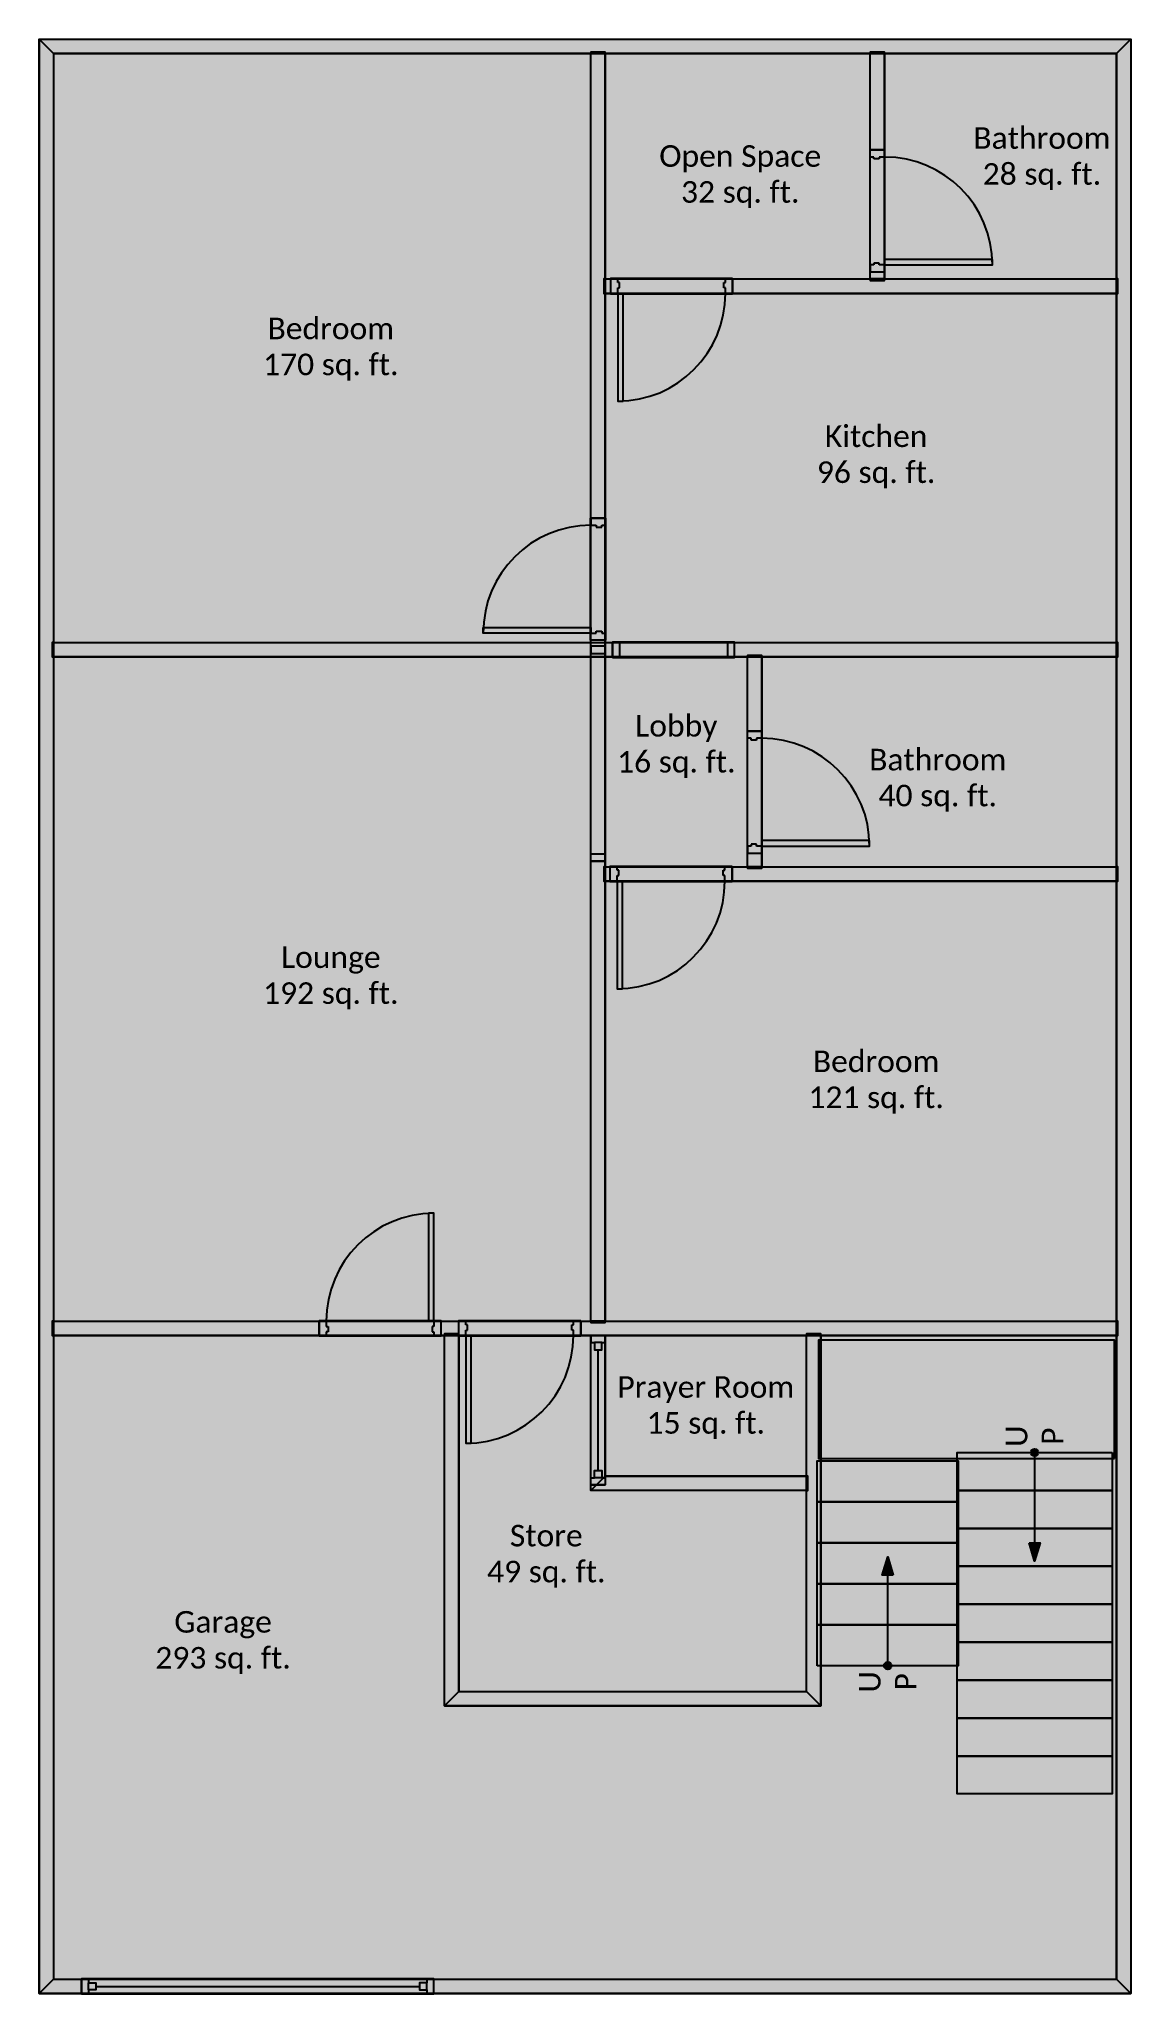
# Model space of a CAD drawing. Extents: x 0 to 25.4, y 0.2 to 45.5.
import ezdxf

# ---------------------------------------------------------------- set-up
doc = ezdxf.new("R2010")
doc.units = 0
doc.header["$MEASUREMENT"] = 0
doc.layers.get('0').update_dxf_attribs({"linetype": 'CONTINUOUS'})
for name, color, linetype in [('BUILDING_ENVELOPE', 7, 'CONTINUOUS'), ('SPACE', 7, 'CONTINUOUS'), ('STAIR', 7, 'CONTINUOUS')]:
    doc.layers.add(name, color=color, linetype=linetype)
doc.styles.get("Standard").update_dxf_attribs({"font": 'txt.shx'})

msp = doc.modelspace()

# ---------------------------------------------------------------- hatches: boundary and pattern name
msp.add_hatch(color=134).paths.add_polyline_path([(24.979, 12.575), (24.979, 15.325), (18.111, 15.325), (18.111, 12.575)])
at = {"layer": 'BUILDING_ENVELOPE'}
for points in [[(0.357, 45.167), (0.357, 0.5), (0.024, 0.167), (0.024, 45.5)], [(0.024, 45.5), (25.357, 45.5), (25.024, 45.167), (0.357, 45.167)], [(25.357, 45.5), (25.357, 0.167), (25.024, 0.5), (25.024, 45.167)], [(12.827, 45.167), (13.16, 45.167), (13.16, 45.2), (12.827, 45.2)], [(12.827, 15.765), (12.827, 45.167), (13.16, 45.167), (13.16, 15.765)], [(19.309, 45.167), (19.643, 45.167), (19.643, 45.2), (19.309, 45.2)], [(19.309, 39.936), (19.309, 45.167), (19.643, 45.167), (19.643, 39.936)], [(22.143, 40.39), (19.643, 40.39), (19.643, 40.265), (22.143, 40.265)], [(13.16, 39.602), (13.16, 39.936), (13.127, 39.936), (13.127, 39.602)], [(13.16, 39.936), (25.024, 39.936), (25.024, 39.602), (13.16, 39.602)], [(19.643, 39.936), (19.309, 39.936), (19.309, 39.902), (19.643, 39.902)], [(25.024, 39.936), (25.024, 39.602), (25.057, 39.602), (25.057, 39.936)], [(13.575, 37.102), (13.575, 39.602), (13.45, 39.602), (13.45, 37.102)], [(10.327, 31.849), (12.827, 31.849), (12.827, 31.724), (10.327, 31.724)], [(0.357, 31.168), (0.357, 31.501), (0.324, 31.501), (0.324, 31.168)], [(0.357, 31.501), (25.024, 31.501), (25.024, 31.168), (0.357, 31.168)], [(25.024, 31.501), (25.024, 31.168), (25.057, 31.168), (25.057, 31.501)], [(16.458, 31.168), (16.792, 31.168), (16.792, 31.201), (16.458, 31.201)], [(16.458, 26.304), (16.458, 31.168), (16.792, 31.168), (16.792, 26.304)], [(19.292, 26.908), (16.792, 26.908), (16.792, 26.783), (19.292, 26.783)], [(13.16, 25.971), (13.16, 26.304), (13.127, 26.304), (13.127, 25.971)], [(13.16, 26.304), (25.024, 26.304), (25.024, 25.971), (13.16, 25.971)], [(16.792, 26.304), (16.458, 26.304), (16.458, 26.271), (16.792, 26.271)], [(25.024, 26.304), (25.024, 25.971), (25.057, 25.971), (25.057, 26.304)], [(13.561, 23.471), (13.561, 25.971), (13.436, 25.971), (13.436, 23.471)], [(9.061, 18.265), (9.061, 15.765), (9.186, 15.765), (9.186, 18.265)], [(0.357, 15.431), (0.357, 15.765), (0.324, 15.765), (0.324, 15.431)], [(0.357, 15.765), (25.024, 15.765), (25.024, 15.431), (0.357, 15.431)], [(9.432, 15.431), (9.765, 15.431), (9.765, 15.465), (9.432, 15.465)], [(9.432, 6.839), (9.432, 15.431), (9.765, 15.431), (9.765, 7.172)], [(10.048, 12.931), (10.048, 15.431), (9.923, 15.431), (9.923, 12.931)], [(13.16, 15.765), (12.827, 15.765), (12.827, 15.731), (13.16, 15.731)], [(12.827, 11.835), (12.827, 15.431), (12.993, 15.431), (13.16, 15.431), (13.16, 12.168)], [(17.827, 15.431), (18.16, 15.431), (18.16, 15.465), (17.827, 15.465)], [(17.827, 7.172), (17.827, 15.431), (18.16, 15.431), (18.16, 6.839)], [(25.024, 15.765), (25.024, 15.431), (25.057, 15.431), (25.057, 15.765)], [(17.827, 11.835), (12.827, 11.835), (13.16, 12.168), (17.827, 12.168)], [(17.827, 12.168), (17.827, 11.835), (17.86, 11.835), (17.86, 12.168)], [(9.765, 7.172), (17.827, 7.172), (18.16, 6.839), (9.432, 6.839)], [(0.357, 0.5), (25.024, 0.5), (25.357, 0.167), (0.024, 0.167)]]:
    msp.add_hatch(color=7, dxfattribs=at).paths.add_polyline_path(points)
h = msp.add_hatch(color=7, dxfattribs=at)
h.paths.add_polyline_path([(19.309, 40.098), (19.643, 40.098), (19.643, 40.265), (19.518, 40.265), (19.393, 40.265), (19.309, 40.265)])
h.paths.add_polyline_path([(19.309, 42.931), (19.643, 42.931), (19.643, 42.765), (19.518, 42.765), (19.393, 42.765), (19.309, 42.765)])
h = msp.add_hatch(color=7, dxfattribs=at)
h.paths.add_polyline_path([(19.518, 40.265), (19.518, 40.306), (19.393, 40.306), (19.393, 40.265)])
h.paths.add_polyline_path([(19.518, 42.765), (19.518, 42.723), (19.393, 42.723), (19.393, 42.765)])
h = msp.add_hatch(color=7, dxfattribs=at)
h.paths.add_polyline_path([(13.283, 39.936), (13.283, 39.602), (13.45, 39.602), (13.45, 39.727), (13.45, 39.852), (13.45, 39.936)])
h.paths.add_polyline_path([(16.116, 39.936), (16.116, 39.602), (15.95, 39.602), (15.95, 39.727), (15.95, 39.852), (15.95, 39.936)])
h = msp.add_hatch(color=7, dxfattribs=at)
h.paths.add_polyline_path([(13.45, 39.727), (13.491, 39.727), (13.491, 39.852), (13.45, 39.852)])
h.paths.add_polyline_path([(15.95, 39.727), (15.908, 39.727), (15.908, 39.852), (15.95, 39.852)])
h = msp.add_hatch(color=7, dxfattribs=at)
h.paths.add_polyline_path([(13.16, 31.557), (12.827, 31.557), (12.827, 31.724), (12.952, 31.724), (13.077, 31.724), (13.16, 31.724)])
h.paths.add_polyline_path([(13.16, 34.39), (12.827, 34.39), (12.827, 34.224), (12.952, 34.224), (13.077, 34.224), (13.16, 34.224)])
h = msp.add_hatch(color=7, dxfattribs=at)
h.paths.add_polyline_path([(12.952, 31.724), (12.952, 31.765), (13.077, 31.765), (13.077, 31.724)])
h.paths.add_polyline_path([(12.952, 34.224), (12.952, 34.182), (13.077, 34.182), (13.077, 34.224)])
h = msp.add_hatch(color=7, dxfattribs=at)
h.paths.add_polyline_path([(13.16, 31.419), (12.827, 31.419), (12.827, 31.252), (13.16, 31.252)])
h.paths.add_polyline_path([(13.16, 26.436), (12.827, 26.436), (12.827, 26.602), (13.16, 26.602)])
h = msp.add_hatch(color=7, dxfattribs=at)
h.paths.add_polyline_path([(16.16, 31.168), (16.16, 31.501), (15.993, 31.501), (15.993, 31.168)])
h.paths.add_polyline_path([(13.327, 31.168), (13.327, 31.501), (13.493, 31.501), (13.493, 31.168)])
h = msp.add_hatch(color=7, dxfattribs=at)
h.paths.add_polyline_path([(16.458, 26.617), (16.792, 26.617), (16.792, 26.783), (16.667, 26.783), (16.542, 26.783), (16.458, 26.783)])
h.paths.add_polyline_path([(16.458, 29.45), (16.792, 29.45), (16.792, 29.283), (16.667, 29.283), (16.542, 29.283), (16.458, 29.283)])
h = msp.add_hatch(color=7, dxfattribs=at)
h.paths.add_polyline_path([(16.667, 26.783), (16.667, 26.825), (16.542, 26.825), (16.542, 26.783)])
h.paths.add_polyline_path([(16.667, 29.283), (16.667, 29.242), (16.542, 29.242), (16.542, 29.283)])
h = msp.add_hatch(color=7, dxfattribs=at)
h.paths.add_polyline_path([(13.27, 26.304), (13.27, 25.971), (13.436, 25.971), (13.436, 26.096), (13.436, 26.221), (13.436, 26.304)])
h.paths.add_polyline_path([(16.103, 26.304), (16.103, 25.971), (15.936, 25.971), (15.936, 26.096), (15.936, 26.221), (15.936, 26.304)])
h = msp.add_hatch(color=7, dxfattribs=at)
h.paths.add_polyline_path([(13.436, 26.096), (13.478, 26.096), (13.478, 26.221), (13.436, 26.221)])
h.paths.add_polyline_path([(15.936, 26.096), (15.895, 26.096), (15.895, 26.221), (15.936, 26.221)])
h = msp.add_hatch(color=7, dxfattribs=at)
h.paths.add_polyline_path([(9.353, 15.431), (9.353, 15.765), (9.186, 15.765), (9.186, 15.64), (9.186, 15.515), (9.186, 15.431)])
h.paths.add_polyline_path([(6.52, 15.431), (6.52, 15.765), (6.686, 15.765), (6.686, 15.64), (6.686, 15.515), (6.686, 15.431)])
h = msp.add_hatch(color=7, dxfattribs=at)
h.paths.add_polyline_path([(9.186, 15.64), (9.145, 15.64), (9.145, 15.515), (9.186, 15.515)])
h.paths.add_polyline_path([(6.686, 15.64), (6.728, 15.64), (6.728, 15.515), (6.686, 15.515)])
h = msp.add_hatch(color=7, dxfattribs=at)
h.paths.add_polyline_path([(9.757, 15.765), (9.757, 15.431), (9.923, 15.431), (9.923, 15.556), (9.923, 15.681), (9.923, 15.765)])
h.paths.add_polyline_path([(12.59, 15.765), (12.59, 15.431), (12.423, 15.431), (12.423, 15.556), (12.423, 15.681), (12.423, 15.765)])
h = msp.add_hatch(color=7, dxfattribs=at)
h.paths.add_polyline_path([(9.923, 15.556), (9.965, 15.556), (9.965, 15.681), (9.923, 15.681)])
h.paths.add_polyline_path([(12.423, 15.556), (12.382, 15.556), (12.382, 15.681), (12.423, 15.681)])
h = msp.add_hatch(color=7, dxfattribs=at)
h.paths.add_polyline_path([(13.16, 11.963), (12.827, 11.963), (12.827, 12.129), (12.91, 12.129), (13.077, 12.129), (13.16, 12.129)])
h.paths.add_polyline_path([(13.16, 15.431), (12.827, 15.431), (12.827, 15.265), (12.91, 15.265), (13.077, 15.265), (13.16, 15.265)])
h = msp.add_hatch(color=7, dxfattribs=at)
h.paths.add_polyline_path([(12.91, 12.129), (12.91, 12.296), (13.077, 12.296), (13.077, 12.129)])
h.paths.add_polyline_path([(12.91, 15.265), (12.91, 15.098), (13.077, 15.098), (13.077, 15.265)])
h = msp.add_hatch(color=134, dxfattribs=at)
h.paths.add_polyline_path([(24.919, 12.717), (24.919, 11.837), (21.324, 11.837), (21.324, 12.717)])
h.paths.add_polyline_path([(24.919, 11.837), (24.919, 10.957), (21.324, 10.957), (21.324, 11.837)])
h.paths.add_polyline_path([(24.919, 10.957), (24.919, 10.077), (21.324, 10.077), (21.324, 10.957)])
h.paths.add_polyline_path([(24.919, 10.077), (24.919, 9.197), (21.324, 9.197), (21.324, 10.077)])
h.paths.add_polyline_path([(24.919, 9.197), (24.919, 8.317), (21.324, 8.317), (21.324, 9.197)])
h.paths.add_polyline_path([(24.919, 8.317), (24.919, 7.436), (21.324, 7.436), (21.324, 8.317)])
h.paths.add_polyline_path([(24.919, 7.436), (24.919, 6.556), (21.324, 6.556), (21.324, 7.436)])
h.paths.add_polyline_path([(24.919, 6.556), (24.919, 5.676), (21.324, 5.676), (21.324, 6.556)])
h.paths.add_polyline_path([(24.919, 5.676), (24.919, 4.796), (21.324, 4.796), (21.324, 5.676)])
edge = h.paths.add_edge_path(flags=0)
edge = h.paths.add_edge_path(flags=0)
edge = h.paths.add_edge_path(flags=0)
edge = h.paths.add_edge_path(flags=0)
edge = h.paths.add_edge_path(flags=0)
edge = h.paths.add_edge_path(flags=0)
edge = h.paths.add_edge_path(flags=0)
edge = h.paths.add_edge_path(flags=0)
edge = h.paths.add_edge_path(flags=0)
edge = h.paths.add_edge_path(flags=0)
edge = h.paths.add_edge_path(flags=0)
edge = h.paths.add_edge_path(flags=0)
edge = h.paths.add_edge_path(flags=0)
edge = h.paths.add_edge_path(flags=0)
edge = h.paths.add_edge_path(flags=0)
edge = h.paths.add_edge_path(flags=0)
edge = h.paths.add_edge_path(flags=0)
edge = h.paths.add_edge_path(flags=0)
edge = h.paths.add_edge_path(flags=0)
edge = h.paths.add_edge_path(flags=0)
edge = h.paths.add_edge_path(flags=0)
edge = h.paths.add_edge_path(flags=0)
edge = h.paths.add_edge_path(flags=0)
edge = h.paths.add_edge_path(flags=0)
h = msp.add_hatch(color=134, dxfattribs=at)
h.paths.add_polyline_path([(18.078, 7.772), (18.078, 8.722), (21.352, 8.722), (21.352, 7.772)])
h.paths.add_polyline_path([(18.078, 8.722), (18.078, 9.672), (21.352, 9.672), (21.352, 8.722)])
h.paths.add_polyline_path([(18.078, 9.672), (18.078, 10.622), (21.352, 10.622), (21.352, 9.672)])
h.paths.add_polyline_path([(18.078, 10.622), (18.078, 11.572), (21.352, 11.572), (21.352, 10.622)])
h.paths.add_polyline_path([(18.078, 11.572), (18.078, 12.522), (21.352, 12.522), (21.352, 11.572)])
edge = h.paths.add_edge_path(flags=0)
edge = h.paths.add_edge_path(flags=0)
edge = h.paths.add_edge_path(flags=0)
edge = h.paths.add_edge_path(flags=0)
edge = h.paths.add_edge_path(flags=0)
edge = h.paths.add_edge_path(flags=0)
edge = h.paths.add_edge_path(flags=0)
edge = h.paths.add_edge_path(flags=0)
edge = h.paths.add_edge_path(flags=0)
edge = h.paths.add_edge_path(flags=0)
edge = h.paths.add_edge_path(flags=0)
edge = h.paths.add_edge_path(flags=0)
edge = h.paths.add_edge_path(flags=0)
edge = h.paths.add_edge_path(flags=0)
edge = h.paths.add_edge_path(flags=0)
edge = h.paths.add_edge_path(flags=0)
edge = h.paths.add_edge_path(flags=0)
edge = h.paths.add_edge_path(flags=0)
edge = h.paths.add_edge_path(flags=0)
edge = h.paths.add_edge_path(flags=0)
edge = h.paths.add_edge_path(flags=0)
edge = h.paths.add_edge_path(flags=0)
edge = h.paths.add_edge_path(flags=0)
edge = h.paths.add_edge_path(flags=0)
edge = h.paths.add_edge_path(flags=0)
edge = h.paths.add_edge_path(flags=0)
edge = h.paths.add_edge_path(flags=0)
edge = h.paths.add_edge_path(flags=0)
h = msp.add_hatch(color=7, dxfattribs=at)
h.paths.add_polyline_path([(1.006, 0.167), (1.006, 0.5), (1.173, 0.5), (1.173, 0.417), (1.173, 0.25), (1.173, 0.167)])
h.paths.add_polyline_path([(9.186, 0.167), (9.186, 0.5), (9.02, 0.5), (9.02, 0.417), (9.02, 0.25), (9.02, 0.167)])
h = msp.add_hatch(color=7, dxfattribs=at)
h.paths.add_polyline_path([(1.173, 0.417), (1.34, 0.417), (1.34, 0.25), (1.173, 0.25)])
h.paths.add_polyline_path([(9.02, 0.417), (8.853, 0.417), (8.853, 0.25), (9.02, 0.25)])
at = {"layer": 'SPACE'}
for color, points in [(10, [(12.827, 31.501), (12.827, 45.167), (0.357, 45.167), (0.357, 31.501)]), (4, [(19.309, 45.167), (13.16, 45.167), (13.16, 39.936), (19.309, 39.936), (19.309, 45.167)]), (5, [(19.643, 45.167), (19.643, 39.936), (25.024, 39.936), (25.024, 45.167), (19.643, 45.167)]), (40, [(25.024, 39.602), (13.16, 39.602), (13.16, 31.501), (25.024, 31.501), (25.024, 39.602)]), (2, [(12.827, 31.168), (0.357, 31.168), (0.357, 15.765), (12.827, 15.765)]), (6, [(16.458, 31.168), (13.16, 31.168), (13.16, 26.304), (16.458, 26.304)]), (5, [(16.792, 31.168), (16.792, 26.304), (25.024, 26.304), (25.024, 31.168)]), (10, [(25.024, 25.971), (13.16, 25.971), (13.16, 15.765), (25.024, 15.765), (25.024, 25.971)]), (22, [(9.432, 15.431), (0.357, 15.431), (0.357, 0.5), (25.024, 0.5), (25.024, 15.431), (18.16, 15.431), (18.16, 6.839), (9.432, 6.839), (9.432, 15.431)]), (214, [(12.827, 11.835), (12.827, 15.431), (9.765, 15.431), (9.765, 7.172), (17.827, 7.172), (17.827, 11.835), (12.827, 11.835)]), (251, [(13.16, 12.168), (17.827, 12.168), (17.827, 15.431), (13.16, 15.431)])]:
    msp.add_hatch(color=color, dxfattribs=at).paths.add_polyline_path(points)
at = {"layer": 'STAIR'}
h = msp.add_hatch(color=134, dxfattribs=at)
edge = h.paths.add_edge_path()
edge.add_arc((23.121, 12.717), 0.0868, 0, 360)
for points in [[(22.994, 10.622), (23.249, 10.622), (23.118, 10.196)], [(19.842, 9.868), (19.587, 9.868), (19.718, 10.294)]]:
    msp.add_hatch(color=134, dxfattribs=at).paths.add_polyline_path(points)
h = msp.add_hatch(color=134, dxfattribs=at)
edge = h.paths.add_edge_path()
edge.add_arc((19.715, 7.772), 0.0868, 0, 360)

# ---------------------------------------------------------------- linework, layer by layer
at = {"color": 7, "linetype": 'CONTINUOUS'}
msp.add_lwpolyline([(24.979, 12.575), (24.979, 15.325), (18.111, 15.325), (18.111, 12.575)], close=True, dxfattribs=at)
at = {"layer": 'BUILDING_ENVELOPE', "color": 7, "linetype": 'CONTINUOUS'}
for p, q in [((0.024, 45.5), (0.024, 0.167)), ((0.024, 45.5), (25.357, 45.5)), ((25.357, 45.5), (25.357, 0.167)), ((0.357, 45.167), (0.357, 0.5)), ((0.357, 45.167), (25.024, 45.167)), ((12.827, 15.765), (12.827, 45.167)), ((13.16, 15.765), (13.16, 45.167)), ((19.309, 39.936), (19.309, 45.167)), ((19.643, 39.936), (19.643, 45.167)), ((25.024, 45.167), (25.024, 0.5)), ((19.309, 42.931), (19.643, 42.931)), ((19.309, 42.765), (19.309, 42.931)), ((19.309, 42.931), (19.643, 42.931)), ((19.393, 42.765), (19.309, 42.765)), ((19.393, 42.723), (19.393, 42.765)), ((19.518, 42.723), (19.393, 42.723)), ((19.643, 42.765), (19.518, 42.765)), ((19.518, 42.765), (19.518, 42.723)), ((19.643, 42.931), (19.643, 42.765)), ((13.16, 39.936), (25.024, 39.936)), ((13.283, 39.936), (13.283, 39.602)), ((13.45, 39.936), (13.283, 39.936)), ((13.283, 39.936), (13.283, 39.602)), ((13.45, 39.852), (13.45, 39.936)), ((15.95, 39.852), (15.95, 39.936)), ((15.95, 39.936), (16.116, 39.936)), ((16.116, 39.936), (16.116, 39.602)), ((16.116, 39.936), (16.116, 39.602)), ((19.393, 40.265), (19.309, 40.265)), ((19.309, 40.265), (19.309, 40.098)), ((19.309, 40.098), (19.643, 40.098)), ((19.309, 40.098), (19.643, 40.098)), ((19.518, 40.306), (19.393, 40.306)), ((19.393, 40.306), (19.393, 40.265)), ((19.518, 40.265), (19.518, 40.306)), ((19.643, 40.265), (19.518, 40.265)), ((19.643, 40.098), (19.643, 40.265)), ((13.16, 39.602), (25.024, 39.602)), ((13.283, 39.602), (13.45, 39.602)), ((13.491, 39.852), (13.45, 39.852)), ((13.45, 39.602), (13.45, 39.727)), ((13.45, 39.727), (13.491, 39.727)), ((13.491, 39.727), (13.491, 39.852)), ((15.908, 39.727), (15.908, 39.852)), ((15.908, 39.852), (15.95, 39.852)), ((15.95, 39.727), (15.908, 39.727)), ((15.95, 39.602), (15.95, 39.727)), ((16.116, 39.602), (15.95, 39.602)), ((13.16, 34.39), (12.827, 34.39)), ((12.827, 34.39), (12.827, 34.224)), ((13.16, 34.39), (12.827, 34.39)), ((12.827, 34.224), (12.952, 34.224)), ((12.952, 34.224), (12.952, 34.182)), ((12.952, 34.182), (13.077, 34.182)), ((13.077, 34.224), (13.16, 34.224)), ((13.077, 34.182), (13.077, 34.224)), ((13.16, 34.224), (13.16, 34.39)), ((12.952, 31.724), (12.952, 31.765)), ((12.952, 31.765), (13.077, 31.765)), ((13.077, 31.765), (13.077, 31.724)), ((0.357, 31.501), (25.024, 31.501)), ((12.827, 31.557), (12.827, 31.724)), ((12.827, 31.724), (12.952, 31.724)), ((13.16, 31.557), (12.827, 31.557)), ((13.16, 31.557), (12.827, 31.557)), ((13.16, 31.419), (12.827, 31.419)), ((13.077, 31.724), (13.16, 31.724)), ((13.16, 31.724), (13.16, 31.557)), ((13.327, 31.168), (13.327, 31.501)), ((16.16, 31.168), (16.16, 31.501)), ((0.357, 31.168), (25.024, 31.168)), ((16.458, 26.304), (16.458, 31.168)), ((16.792, 26.304), (16.792, 31.168)), ((16.458, 29.45), (16.792, 29.45)), ((16.458, 29.283), (16.458, 29.45)), ((16.458, 29.45), (16.792, 29.45)), ((16.542, 29.283), (16.458, 29.283)), ((16.542, 29.242), (16.542, 29.283)), ((16.667, 29.242), (16.542, 29.242)), ((16.792, 29.283), (16.667, 29.283)), ((16.667, 29.283), (16.667, 29.242)), ((16.792, 29.45), (16.792, 29.283)), ((16.542, 26.783), (16.458, 26.783)), ((16.458, 26.783), (16.458, 26.617)), ((16.667, 26.825), (16.542, 26.825)), ((16.542, 26.825), (16.542, 26.783)), ((16.667, 26.783), (16.667, 26.825)), ((16.792, 26.783), (16.667, 26.783)), ((16.792, 26.617), (16.792, 26.783)), ((13.16, 26.436), (12.827, 26.436)), ((13.16, 26.304), (25.024, 26.304)), ((13.27, 26.304), (13.27, 25.971)), ((13.436, 26.304), (13.27, 26.304)), ((13.27, 26.304), (13.27, 25.971)), ((13.436, 26.221), (13.436, 26.304)), ((15.936, 26.221), (15.936, 26.304)), ((15.936, 26.304), (16.103, 26.304)), ((16.103, 26.304), (16.103, 25.971)), ((16.103, 26.304), (16.103, 25.971)), ((16.458, 26.617), (16.792, 26.617)), ((16.458, 26.617), (16.792, 26.617)), ((13.16, 25.971), (25.024, 25.971)), ((13.27, 25.971), (13.436, 25.971)), ((13.478, 26.221), (13.436, 26.221)), ((13.436, 25.971), (13.436, 26.096)), ((13.436, 26.096), (13.478, 26.096)), ((13.478, 26.096), (13.478, 26.221)), ((15.895, 26.096), (15.895, 26.221)), ((15.895, 26.221), (15.936, 26.221)), ((15.936, 26.096), (15.895, 26.096)), ((15.936, 25.971), (15.936, 26.096)), ((16.103, 25.971), (15.936, 25.971)), ((0.357, 15.765), (25.024, 15.765)), ((0.357, 15.431), (25.024, 15.431)), ((6.52, 15.431), (6.52, 15.765)), ((6.52, 15.765), (6.686, 15.765)), ((6.52, 15.431), (6.52, 15.765)), ((6.686, 15.431), (6.52, 15.431)), ((6.686, 15.765), (6.686, 15.64)), ((6.686, 15.64), (6.728, 15.64)), ((6.686, 15.515), (6.686, 15.431)), ((6.728, 15.515), (6.686, 15.515)), ((6.728, 15.64), (6.728, 15.515)), ((9.186, 15.64), (9.145, 15.64)), ((9.145, 15.64), (9.145, 15.515)), ((9.145, 15.515), (9.186, 15.515)), ((9.353, 15.765), (9.186, 15.765)), ((9.186, 15.765), (9.186, 15.64)), ((9.186, 15.515), (9.186, 15.431)), ((9.186, 15.431), (9.353, 15.431)), ((9.353, 15.431), (9.353, 15.765)), ((9.353, 15.431), (9.353, 15.765)), ((9.432, 6.839), (9.432, 15.431)), ((9.757, 15.765), (9.757, 15.431)), ((9.923, 15.765), (9.757, 15.765)), ((9.757, 15.765), (9.757, 15.431)), ((9.757, 15.431), (9.923, 15.431)), ((9.765, 7.172), (9.765, 15.431)), ((9.923, 15.681), (9.923, 15.765)), ((9.965, 15.681), (9.923, 15.681)), ((9.923, 15.431), (9.923, 15.556)), ((9.923, 15.556), (9.965, 15.556)), ((9.965, 15.556), (9.965, 15.681)), ((12.382, 15.556), (12.382, 15.681)), ((12.382, 15.681), (12.423, 15.681)), ((12.423, 15.556), (12.382, 15.556)), ((12.423, 15.681), (12.423, 15.765)), ((12.423, 15.765), (12.59, 15.765)), ((12.423, 15.431), (12.423, 15.556)), ((12.59, 15.431), (12.423, 15.431)), ((12.59, 15.765), (12.59, 15.431)), ((12.59, 15.765), (12.59, 15.431)), ((13.16, 15.431), (12.827, 15.431)), ((12.827, 15.431), (12.827, 15.265)), ((13.16, 15.431), (12.827, 15.431)), ((13.16, 15.265), (13.16, 15.431)), ((17.827, 7.172), (17.827, 15.431)), ((18.16, 6.839), (18.16, 15.431)), ((12.827, 15.265), (12.91, 15.265)), ((12.993, 12.296), (12.993, 15.098)), ((13.077, 15.265), (13.16, 15.265)), ((12.827, 11.963), (12.827, 12.129)), ((12.827, 12.129), (12.91, 12.129)), ((13.16, 11.963), (12.827, 11.963)), ((13.16, 11.963), (12.827, 11.963)), ((17.827, 11.835), (12.827, 11.835)), ((13.077, 12.129), (13.16, 12.129)), ((17.827, 12.168), (13.16, 12.168)), ((13.16, 12.129), (13.16, 11.963)), ((9.432, 6.839), (18.16, 6.839)), ((9.765, 7.172), (17.827, 7.172)), ((0.357, 0.5), (25.024, 0.5)), ((1.006, 0.167), (1.006, 0.5)), ((1.006, 0.5), (1.173, 0.5)), ((1.006, 0.167), (1.006, 0.5)), ((1.173, 0.5), (1.173, 0.417)), ((9.186, 0.5), (9.02, 0.5)), ((9.02, 0.5), (9.02, 0.417)), ((9.186, 0.167), (9.186, 0.5)), ((9.186, 0.167), (9.186, 0.5)), ((0.024, 0.167), (25.357, 0.167)), ((1.173, 0.167), (1.006, 0.167)), ((1.173, 0.25), (1.173, 0.167)), ((1.34, 0.333), (8.853, 0.333)), ((9.02, 0.25), (9.02, 0.167)), ((9.02, 0.167), (9.186, 0.167))]:
    msp.add_line(p, q, dxfattribs=at)
for points in [[(0.357, 45.167), (0.357, 0.5), (0.024, 0.167), (0.024, 45.5)], [(0.024, 45.5), (25.357, 45.5), (25.024, 45.167), (0.357, 45.167)], [(25.357, 45.5), (25.357, 0.167), (25.024, 0.5), (25.024, 45.167)], [(12.827, 45.167), (13.16, 45.167), (13.16, 45.2), (12.827, 45.2)], [(12.827, 15.765), (12.827, 45.167), (13.16, 45.167), (13.16, 15.765)], [(19.309, 45.167), (19.643, 45.167), (19.643, 45.2), (19.309, 45.2)], [(19.309, 39.936), (19.309, 45.167), (19.643, 45.167), (19.643, 39.936)], [(19.301, 42.931), (19.301, 40.098), (19.651, 40.098), (19.651, 42.931)], [(22.143, 40.39), (19.643, 40.39), (19.643, 40.265), (22.143, 40.265)], [(13.16, 39.602), (13.16, 39.936), (13.127, 39.936), (13.127, 39.602)], [(13.16, 39.936), (25.024, 39.936), (25.024, 39.602), (13.16, 39.602)], [(16.116, 39.944), (13.283, 39.944), (13.283, 39.594), (16.116, 39.594)], [(19.643, 39.936), (19.309, 39.936), (19.309, 39.902), (19.643, 39.902)], [(25.024, 39.936), (25.024, 39.602), (25.057, 39.602), (25.057, 39.936)], [(13.575, 37.102), (13.575, 39.602), (13.45, 39.602), (13.45, 37.102)], [(13.168, 34.39), (13.168, 31.557), (12.819, 31.557), (12.819, 34.39)], [(10.327, 31.849), (12.827, 31.849), (12.827, 31.724), (10.327, 31.724)], [(0.357, 31.168), (0.357, 31.501), (0.324, 31.501), (0.324, 31.168)], [(0.357, 31.501), (25.024, 31.501), (25.024, 31.168), (0.357, 31.168)], [(13.168, 26.436), (13.168, 31.419), (12.819, 31.419), (12.819, 26.436)], [(13.16, 31.419), (12.827, 31.419), (12.827, 31.252), (13.16, 31.252)], [(13.327, 31.16), (16.16, 31.16), (16.16, 31.509), (13.327, 31.509)], [(13.327, 31.168), (13.327, 31.501), (13.493, 31.501), (13.493, 31.168)], [(16.16, 31.168), (16.16, 31.501), (15.993, 31.501), (15.993, 31.168)], [(25.024, 31.501), (25.024, 31.168), (25.057, 31.168), (25.057, 31.501)], [(16.458, 31.168), (16.792, 31.168), (16.792, 31.201), (16.458, 31.201)], [(16.458, 26.304), (16.458, 31.168), (16.792, 31.168), (16.792, 26.304)], [(16.45, 29.45), (16.45, 26.617), (16.8, 26.617), (16.8, 29.45)], [(19.292, 26.908), (16.792, 26.908), (16.792, 26.783), (19.292, 26.783)], [(13.16, 26.436), (12.827, 26.436), (12.827, 26.602), (13.16, 26.602)], [(13.16, 25.971), (13.16, 26.304), (13.127, 26.304), (13.127, 25.971)], [(13.16, 26.304), (25.024, 26.304), (25.024, 25.971), (13.16, 25.971)], [(16.103, 26.312), (13.27, 26.312), (13.27, 25.963), (16.103, 25.963)], [(16.792, 26.304), (16.458, 26.304), (16.458, 26.271), (16.792, 26.271)], [(25.024, 26.304), (25.024, 25.971), (25.057, 25.971), (25.057, 26.304)], [(13.561, 23.471), (13.561, 25.971), (13.436, 25.971), (13.436, 23.471)], [(9.061, 18.265), (9.061, 15.765), (9.186, 15.765), (9.186, 18.265)], [(0.357, 15.431), (0.357, 15.765), (0.324, 15.765), (0.324, 15.431)], [(0.357, 15.765), (25.024, 15.765), (25.024, 15.431), (0.357, 15.431)], [(6.52, 15.423), (9.353, 15.423), (9.353, 15.773), (6.52, 15.773)], [(9.432, 15.431), (9.765, 15.431), (9.765, 15.465), (9.432, 15.465)], [(9.432, 6.839), (9.432, 15.431), (9.765, 15.431), (9.765, 7.172)], [(12.59, 15.773), (9.757, 15.773), (9.757, 15.423), (12.59, 15.423)], [(10.048, 12.931), (10.048, 15.431), (9.923, 15.431), (9.923, 12.931)], [(13.168, 11.963), (13.168, 15.431), (12.819, 15.431), (12.819, 11.963)], [(13.16, 15.765), (12.827, 15.765), (12.827, 15.731), (13.16, 15.731)], [(12.827, 11.835), (12.827, 15.431), (12.993, 15.431), (13.16, 15.431), (13.16, 12.168)], [(17.827, 15.431), (18.16, 15.431), (18.16, 15.465), (17.827, 15.465)], [(17.827, 7.172), (17.827, 15.431), (18.16, 15.431), (18.16, 6.839)], [(25.024, 15.765), (25.024, 15.431), (25.057, 15.431), (25.057, 15.765)], [(12.91, 15.265), (12.91, 15.098), (13.077, 15.098), (13.077, 15.265)], [(12.91, 12.129), (12.91, 12.296), (13.077, 12.296), (13.077, 12.129)], [(17.827, 11.835), (12.827, 11.835), (13.16, 12.168), (17.827, 12.168)], [(17.827, 12.168), (17.827, 11.835), (17.86, 11.835), (17.86, 12.168)], [(9.765, 7.172), (17.827, 7.172), (18.16, 6.839), (9.432, 6.839)], [(0.357, 0.5), (25.024, 0.5), (25.357, 0.167), (0.024, 0.167)], [(1.006, 0.159), (9.186, 0.159), (9.186, 0.508), (1.006, 0.508)], [(1.173, 0.417), (1.34, 0.417), (1.34, 0.25), (1.173, 0.25)], [(9.02, 0.417), (8.853, 0.417), (8.853, 0.25), (9.02, 0.25)]]:
    msp.add_lwpolyline(points, close=True, dxfattribs=at)
for points in [[(12.827, 11.835), (12.827, 15.431), (12.993, 15.431)], [(13.16, 12.168), (13.16, 15.431), (12.993, 15.431)]]:
    msp.add_lwpolyline(points, dxfattribs=at)
at = {"layer": 'BUILDING_ENVELOPE', "color": 9, "linetype": 'CONTINUOUS'}
for points in [[(24.919, 12.717), (24.919, 11.837), (21.324, 11.837), (21.324, 12.717)], [(18.078, 11.572), (18.078, 12.522), (21.352, 12.522), (21.352, 11.572)], [(24.919, 11.837), (24.919, 10.957), (21.324, 10.957), (21.324, 11.837)], [(18.078, 10.622), (18.078, 11.572), (21.352, 11.572), (21.352, 10.622)], [(24.919, 10.957), (24.919, 10.077), (21.324, 10.077), (21.324, 10.957)], [(18.078, 9.672), (18.078, 10.622), (21.352, 10.622), (21.352, 9.672)], [(24.919, 10.077), (24.919, 9.197), (21.324, 9.197), (21.324, 10.077)], [(18.078, 8.722), (18.078, 9.672), (21.352, 9.672), (21.352, 8.722)], [(24.919, 9.197), (24.919, 8.317), (21.324, 8.317), (21.324, 9.197)], [(18.078, 7.772), (18.078, 8.722), (21.352, 8.722), (21.352, 7.772)], [(24.919, 8.317), (24.919, 7.436), (21.324, 7.436), (21.324, 8.317)], [(24.919, 7.436), (24.919, 6.556), (21.324, 6.556), (21.324, 7.436)], [(24.919, 6.556), (24.919, 5.676), (21.324, 5.676), (21.324, 6.556)], [(24.919, 5.676), (24.919, 4.796), (21.324, 4.796), (21.324, 5.676)]]:
    msp.add_lwpolyline(points, close=True, dxfattribs=at)
at = {"layer": 'BUILDING_ENVELOPE', "color": 7, "linetype": 'CONTINUOUS'}
for centre, start, end in [((19.643, 40.265), 0, 90), ((13.45, 39.602), 270, 0), ((12.827, 31.724), 90, 180), ((16.792, 26.783), 0, 90), ((13.436, 25.971), 270, 0), ((9.186, 15.765), 90, 180), ((9.923, 15.431), 270, 0)]:
    msp.add_arc(centre, 2.5, start, end, dxfattribs=at)
at = {"layer": 'SPACE', "linetype": 'CONTINUOUS'}
for p, q in [((19.309, 45.167), (13.16, 45.167)), ((13.16, 45.167), (13.16, 39.936)), ((19.309, 39.936), (19.309, 45.167)), ((19.643, 45.167), (19.643, 39.936)), ((25.024, 45.167), (19.643, 45.167)), ((25.024, 39.936), (25.024, 45.167)), ((13.16, 39.936), (19.309, 39.936)), ((19.643, 39.936), (25.024, 39.936)), ((25.024, 39.602), (13.16, 39.602)), ((13.16, 39.602), (13.16, 31.501)), ((25.024, 31.501), (25.024, 39.602)), ((13.16, 31.501), (25.024, 31.501)), ((25.024, 25.971), (13.16, 25.971)), ((13.16, 25.971), (13.16, 15.765)), ((25.024, 15.765), (25.024, 25.971)), ((9.432, 15.431), (0.357, 15.431)), ((0.357, 15.431), (0.357, 0.5)), ((9.432, 6.839), (9.432, 15.431)), ((12.827, 15.431), (9.765, 15.431)), ((9.765, 15.431), (9.765, 7.172)), ((12.827, 11.835), (12.827, 15.431)), ((13.16, 15.765), (25.024, 15.765)), ((25.024, 15.431), (18.16, 15.431)), ((18.16, 15.431), (18.16, 6.839)), ((25.024, 0.5), (25.024, 15.431)), ((17.827, 11.835), (12.827, 11.835)), ((17.827, 7.172), (17.827, 11.835)), ((18.16, 6.839), (9.432, 6.839)), ((9.765, 7.172), (17.827, 7.172)), ((0.357, 0.5), (25.024, 0.5))]:
    msp.add_line(p, q, dxfattribs=at)
for points in [[(12.827, 31.501), (12.827, 45.167), (0.357, 45.167), (0.357, 31.501)], [(12.827, 31.168), (0.357, 31.168), (0.357, 15.765), (12.827, 15.765)], [(16.458, 31.168), (13.16, 31.168), (13.16, 26.304), (16.458, 26.304)], [(16.792, 31.168), (16.792, 26.304), (25.024, 26.304), (25.024, 31.168)], [(13.16, 12.168), (17.827, 12.168), (17.827, 15.431), (13.16, 15.431)]]:
    msp.add_lwpolyline(points, close=True, dxfattribs=at)
at = {"layer": 'STAIR', "color": 7, "linetype": 'CONTINUOUS'}
for p, q in [((23.121, 12.717), (23.121, 10.409)), ((19.715, 7.772), (19.715, 10.081))]:
    msp.add_line(p, q, dxfattribs=at)
for points in [[(22.994, 10.622), (23.249, 10.622), (23.118, 10.196)], [(19.842, 9.868), (19.587, 9.868), (19.718, 10.294)]]:
    msp.add_lwpolyline(points, close=True, dxfattribs=at)
for centre in [(23.121, 12.717), (19.715, 7.772)]:
    msp.add_circle(centre, 0.0868, dxfattribs=at)

# ---------------------------------------------------------------- texts
at = {"layer": 'BUILDING_ENVELOPE', "char_height": 0.5, "width": 0.75327, "attachment_point": 5, "rotation": 90}
for insert in [(23.121, 13.094), (19.715, 7.396)]:
    msp.add_mtext('\\C7;\\fCalibri|b0|i0|;\\H0.50000381469727;U\\PP', dxfattribs=dict(at, insert=insert))
at = {"layer": 'SPACE', "char_height": 0.5, "attachment_point": 5}
for s, insert, width in [('\\C7;\\fCalibri|b0|i0|;\\H0.50000381469727;Bathroom\\P28 sq. ft.\\P\\P', (23.292, 42.309), 3.31902), ('\\C7;\\fCalibri|b0|i0|;\\H0.50000381469727;Open Space\\P32 sq. ft.\\P\\P', (16.292, 41.892), 3.80925), ('\\C7;\\fCalibri|b0|i0|;\\H0.50000381469727;Bedroom\\P170 sq. ft.\\P\\P', (6.792, 37.892), 3.28479), ('\\C7;\\fCalibri|b0|i0|;\\H0.50000381469727;Kitchen\\P96 sq. ft.\\P\\P', (19.445, 35.392), 2.9469), ('\\C7;\\fCalibri|b0|i0|;\\H0.50000381469727;Lobby\\P16 sq. ft.\\P\\P', (14.809, 28.676), 2.9469), ('\\C7;\\fCalibri|b0|i0|;\\H0.50000381469727;Bathroom\\P40 sq. ft.\\P\\P', (20.875, 27.892), 3.31902), ('\\C7;\\fCalibri|b0|i0|;\\H0.50000381469727;Lounge\\P192 sq. ft.\\P\\P', (6.792, 23.309), 3.28479), ('\\C7;\\fCalibri|b0|i0|;\\H0.50000381469727;Bedroom\\P121 sq. ft.\\P\\P', (19.445, 20.892), 3.28479), ('\\C7;\\fCalibri|b0|i0|;\\H0.50000381469727;Prayer Room\\P15 sq. ft.\\P\\P', (15.493, 13.34), 4.10579), ('\\C7;\\fCalibri|b0|i0|;\\H0.50000381469727;Store\\P49 sq. ft.\\P\\P', (11.792, 9.892), 2.9469), ('\\C7;\\fCalibri|b0|i0|;\\H0.50000381469727;Garage\\P293 sq. ft.\\P\\P', (4.292, 7.892), 3.28479)]:
    msp.add_mtext(s, dxfattribs=dict(at, insert=insert, width=width))

doc.saveas('drawing.dxf')
